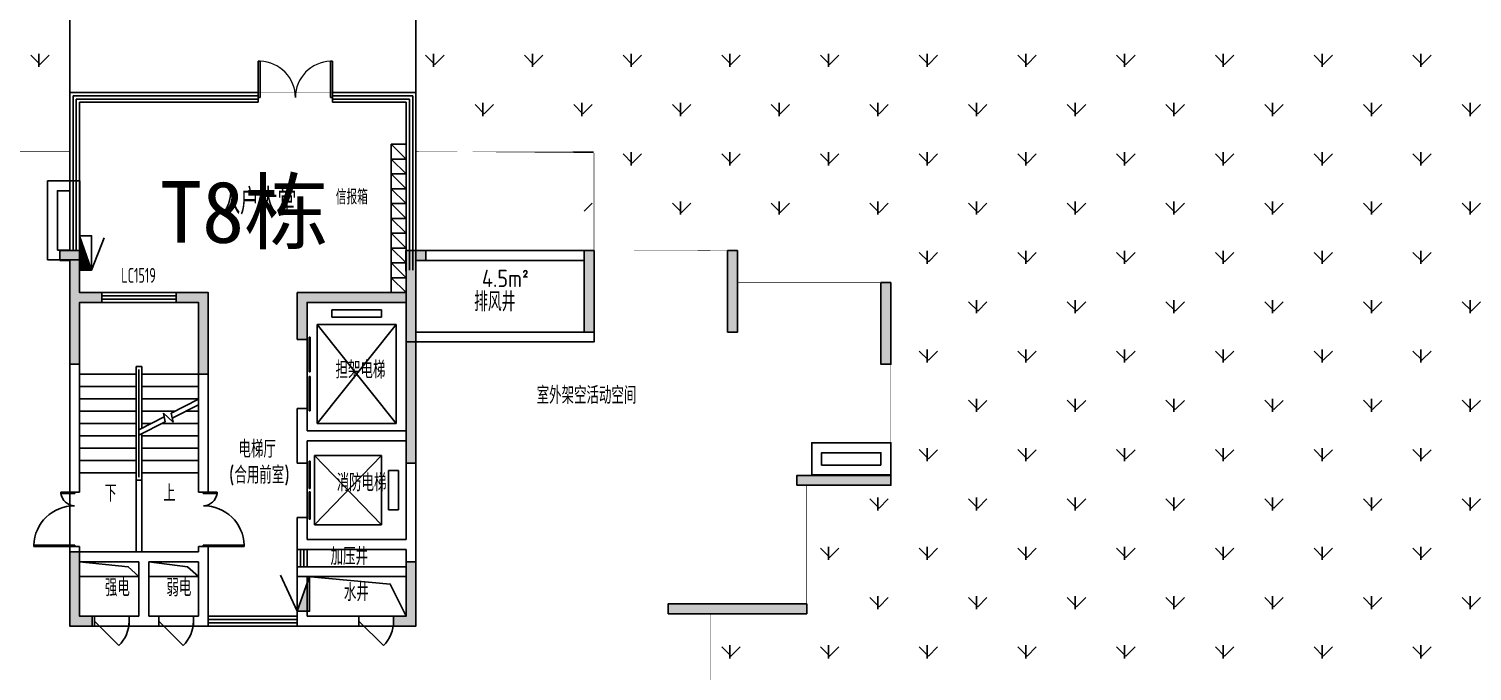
# Model space of a CAD drawing. Header units: millimetres. Extents: x 36720183 to 38160956, y 58934012 to 60388477.
# Drawn here: x 37447065 to 37476243, y 59294729 to 59307729 of the extents above; entities that cross this region are included whole.
import ezdxf

# ---------------------------------------------------------------- set-up
doc = ezdxf.new("R2010")
doc.units = ezdxf.units.MM
doc.header["$LTSCALE"] = 1000
doc.header["$MEASUREMENT"] = 0
for name, color, linetype in [('@ 绿化', 8, 'Continuous'), ('C_Hatch', 41, 'Continuous'), ('C_Wall', 6, 'Continuous'), ('CURTWALL', 4, 'Continuous'), ('DIM_SYMB', 3, 'Continuous'), ('EVTR', 2, 'Continuous'), ('j-建筑提资说明', 5, 'Continuous'), ('PUB_DIM', 3, 'Continuous'), ('PUB_TEXT', 7, 'Continuous'), ('RMJM - P1 - P - 120-1$0$文字说明', 7, 'Continuous'), ('STAIR', 2, 'Continuous'), ('TEXT', 1, 'Continuous'), ('WALL', 4, 'Continuous'), ('WINDOW', 2, 'Continuous'), ('WINDOW_TEXT', 3, 'Continuous'), ('X-A4-4F-PLAN$0$水X-EQU', 1, 'Continuous'), ('X-A4-4F-PLAN$0$洞', 5, 'Continuous'), ('水X-EQU', 200, 'Continuous'), ('裙楼挑廊', 7, 'Continuous'), ('首层轮廓', 6, 'Continuous')]:
    doc.layers.add(name, color=color, linetype=linetype)
doc.layers.add('水管井及降板', color=3, linetype='Continuous', plot=False)
doc.styles.add('_TCH_DIM', font='SIMPLEX', dxfattribs={"bigfont": 'GBCBIG'})
doc.styles.add('RMJM - P1 - P - 120-1$0$RMJM_TEXT', font='ARIAL.TTF', dxfattribs={"height": 2.5})
doc.styles.get("Standard").update_dxf_attribs({"font": 'gbenor.shx', "bigfont": 'gbcbig.shx'})
pattern_1 = [(90, (0, 0), (-997.7954749999999, 997.7954750000001), [264.58066, -1731.01015]), (45, (0, 0), (-997.7961550815103, 997.7961550815104), [264.58066, -1146.51615]), (135, (0, 0), (-997.7961550815104, -997.7961550815103), [264.58066, -1146.51615])]

# ---------------------------------------------------------------- blocks, each defined once
blk = doc.blocks.new('gj1-0107')
at = {"layer": 'WALL', "color": 2}
for points in [[(42817409.98642477, 57590574.49889451), (42821209.98632052, 57590574.49889451), (42821209.98642002, 57588724.29436419), (42817409.98652428, 57588724.29436419)], [(42817609.98643553, 57590374.49889451), (42821009.98633128, 57590374.49889451), (42821009.98640926, 57588924.29436419), (42817609.98651352, 57588924.29436419)]]:
    blk.add_lwpolyline(points, close=True, dxfattribs=at)
at = {"layer": 'j-建筑提资说明', "color": 2, "insert": (42818942.58334883, 57590185.01512126), "char_height": 350, "width": 1072.366968296468, "attachment_point": 1}
blk.add_mtext('4.5m²', dxfattribs=at)
at = {"layer": 'PUB_TEXT', "color": 2}
blk.add_text('排风井', height=385.8156028368794, dxfattribs=at).set_placement((42818785.53723155, 57589346.61119773))
blk = doc.blocks.new('X-A4-4F-PLAN$0$A$C331B4B6F')
at = {"layer": 'X-A4-4F-PLAN$0$水X-EQU'}
blk.add_hatch(color=256, dxfattribs=at).paths.add_polyline_path([(-208.3333333283663, -272.191322632134), (258.3333333358169, -438.8591750822961), (-208.3333333283663, -438.8591750822961)])
blk.add_line((-208.3333333283663, -272.1925084143877), (278.6815788820386, -45.37597052007914), dxfattribs=at)
blk.add_lwpolyline([(-208.3333333283663, -272.1925084143877), (-208.3333333283663, -438.8591750822961), (258.3333333358169, -438.8591750822961), (258.3333333358169, -272.1925084143877)], close=True, dxfattribs=at)
at = {"layer": 'X-A4-4F-PLAN$0$洞'}
blk.add_lwpolyline([(-208.3333333283663, -272.191322632134), (258.3333333358169, -438.8591750822961), (-208.3333333283663, -438.8591750822961)], close=True, dxfattribs=at)
blk.add_lwpolyline([(-208.3318923041224, -272.1918372884393), (258.3333333358169, -438.8591750822961)], dxfattribs=at)
blk = doc.blocks.new('$DORLIB2D$00000127')
at = {"color": 0, "linetype": 'Continuous'}
for p, q in [((-0.03333333333284827, 0.79489831543669), (-0.5333333333328483, 0.79489831543669)), ((-0.5333333333328483, 0.79489831543669), (-0.5333333333328483, 0.6904056441872441)), ((-0.03333333333284827, 0.6904056441872441), (-0.5333333333328483, 0.6904056441872441)), ((-0.03333333333284827, 0.79489831543669), (-0.03333333333284827, 0.6904056441872441)), ((0.03333333333284827, 0.79489831543669), (0.03333333333284827, 0.6904056441872441)), ((0.5333333333328483, 0.79489831543669), (0.03333333333284827, 0.79489831543669)), ((0.5333333333328483, 0.6904056441872441), (0.03333333333284827, 0.6904056441872441)), ((0.5333333333328483, 0.79489831543669), (0.5333333333328483, 0.6904056441872441)), ((0.5, 0.4999999999999787), (-0.5, 0.4999999999999787))]:
    blk.add_line(p, q, dxfattribs=at)
blk = doc.blocks.new('$DorLib2D$00000225')
at = {"color": 0}
for p, q in [((0.4750000000000032, -0.001447885298549778), (0.4750000000000032, 0.7521225008925327)), ((0.4750000000000032, 0.7521225008925327), (0.5000000000000036, 0.7521225008925363)), ((0.5000000000000036, -0.001447885298549778), (0.5000000000000036, 0.7521225008925363)), ((-0.4999999999999982, -3.552713678800501e-15), (-0.5, 0.252035990386009)), ((-0.4750000000000014, 0.252035990386009), (-0.5, 0.252035990386009)), ((-0.4749999999999996, -3.552713678800501e-15), (-0.4750000000000014, 0.252035990386009)), ((-0.4749999999999996, -3.552713678800501e-15), (-0.4999999999999947, -3.552713678800501e-15)), ((0.4750000000000032, -0.001447885298549778), (0.4999999999999929, -0.001447885298549778))]:
    blk.add_line(p, q, dxfattribs=at)
for centre, radius, start, end in [((0.5046168020419071, -0.001920809357812914), 0.7546247204382253, 92.24926861260724, 179.7237749158362), ((-0.5007908120542499, 0.002572563917482285), 0.2507930763238999, 359.7898704778746, 84.09743784757413)]:
    blk.add_arc(centre, radius, start, end, dxfattribs=at)
blk = doc.blocks.new('$TCHSYS$WIN2D')
for p, q in [((-0.5, 0.5), (0.5, 0.5)), ((0.5, 0.1666666666666666), (-0.5, 0.1666666666666666)), ((0.5, -0.1666666666666667), (-0.5, -0.1666666666666667)), ((-0.4999999999999999, -0.5), (0.5, -0.5))]:
    blk.add_line(p, q)
blk = doc.blocks.new('$DorLib2D$00000114')
at = {"color": 0}
blk.add_line((0.4999999999999964, 3.552713678800501e-15), (-0.2071067811864751, 0.7071067811864857), dxfattribs=at)
blk.add_arc((0.5000000000013856, -1.154631945610163e-12), 1.000000000001696, 135, 180, dxfattribs=at)
blk = doc.blocks.new('2014-1-1-G-A1')
h = blk.add_hatch(color=256)
h.paths.add_polyline_path([(3033172.852375269, 319956.4978540423), (3033572.85237849, 319956.4978575243), (3033572.852378053, 319106.485383566), (3034022.852374514, 319106.4853835613), (3034022.852374514, 318906.4853834682), (3033572.852378415, 318906.4853835679), (3033572.852378418, 317656.4853922033), (3033372.852378418, 317656.4853922031), (3033372.852377866, 319756.4978575243), (3033172.852375319, 319756.4978455537)])
h.paths.add_polyline_path([(3040172.852378401, 313656.4853835695), (3040372.852378383, 313656.4853835697), (3040372.852378081, 312356.4853836026), (3039920.435534437, 312356.4853835669), (3039920.435534417, 312556.4853835634), (3040172.852378382, 312556.485383566)])
h.paths.add_polyline_path([(3040570.400208883, 319756.4978575273), (3040570.400208879, 319956.4978575273), (3040170.400211017, 319956.4978571003), (3040172.817056711, 319106.4978598573), (3037972.852374906, 319106.4853835611), (3037972.852374906, 318156.4853835509), (3038172.852374913, 318156.4853835509), (3038172.852374905, 318906.4853835681), (3040172.85237838, 318906.4853835558), (3040172.85237838, 315656.4853835611), (3040372.852378383, 315656.4853835611), (3040370.400212335, 319756.4978575232)])
h.paths.add_polyline_path([(3033572.852376633, 313856.4978738369), (3033572.852378437, 312556.4853835686), (3033827.522232801, 312556.4853835686), (3033827.522232799, 312356.4853835613), (3033372.852378436, 312356.4853835662), (3033372.852376784, 313856.4978738374)])
h.paths.add_polyline_path([(3035522.852374892, 318906.485383597), (3035522.852374895, 319106.4853835709), (3036172.852374886, 319106.4853835613), (3036172.852374867, 317456.4853835925), (3035972.852374888, 317456.4853835925), (3035972.852374897, 318906.4853836002)])
h.paths.add_polyline_path([(3025472.852378621, 315206.4978621225), (3025672.852378622, 315206.4978621225), (3025672.852378622, 312606.4978623861), (3025472.852378622, 312606.4978628189)])
h.paths.add_polyline_path([(3043972.85237799, 319956.4978566205), (3043772.85237799, 319956.4978566202), (3043772.852377992, 318306.3229035741), (3043972.852377992, 318306.3229035743)])
h.paths.add_polyline_path([(3046872.852374455, 319956.4978566207), (3046672.852374455, 319956.4978566205), (3046672.852374457, 318306.3229035742), (3046872.852374457, 318306.3229035746)])
h.paths.add_polyline_path([(3048072.852374076, 315206.497862136), (3048072.852374076, 315406.4978621353), (3049772.852374462, 315406.4978621379), (3049972.852374464, 315406.4978621381), (3049972.852374463, 315206.4978621381)])
h.paths.add_polyline_path([(3049972.852378063, 319306.4978621237), (3049772.852378062, 319306.4978621234), (3049772.852378064, 317656.4978621234), (3049972.852378065, 317656.5853508735)])
h.paths.add_polyline_path([(3029772.852374586, 319956.4978566119), (3029972.852374586, 319956.4978566119), (3029972.852374586, 318306.3229035658), (3029772.852374586, 318306.3229035658)])
h.paths.add_polyline_path([(3043072.852377752, 310906.4978623088), (3043272.852377753, 310906.4978623074), (3044722.852378089, 310906.4978623036), (3044722.852378081, 310706.4978621902), (3043072.852377752, 310706.4978621874)])
h.paths.add_polyline_path([(3033772.852378451, 308556.997862872), (3033772.852378454, 308306.4978628869), (3033772.852378458, 308106.4978628859), (3032922.762977445, 308106.4978628595), (3032922.762977434, 308556.9978628667)])
h.paths.add_polyline_path([(3039972.852378479, 303106.2577114857), (3039972.852378474, 302906.2577114848), (3039972.852378459, 302606.4978627763), (3041272.852378457, 302606.4978627783), (3041272.852378457, 302806.4978627805), (3040172.852378448, 302806.4978628433), (3040172.852378448, 303106.2577114847)])
h.paths.add_polyline_path([(3033772.852378441, 303106.2577114892), (3033772.85237844, 302906.2577114888), (3033772.852378455, 302606.4978627802), (3032472.852378457, 302606.497862783), (3032472.852378457, 302806.4978627854), (3033572.852378466, 302806.4978628475), (3033572.852378466, 303106.2577114888)])
h.paths.add_polyline_path([(3043072.85237846, 303235.3215238984), (3043072.852378465, 303035.3215238984), (3042872.852378465, 303035.3215238797), (3042872.852378392, 305606.4978629394), (3043072.852378392, 305606.4978629415)])
h.paths.add_polyline_path([(3044172.852378379, 306406.4978637055), (3043972.852378376, 306406.4978637004), (3043972.852378333, 308106.4978629451), (3043972.852378328, 308306.4978629453), (3044172.852378329, 308306.4978629693)])
h.paths.add_polyline_path([(3040822.941779337, 308556.9978628682), (3040822.94177934, 308306.4978628831), (3040822.941779344, 308106.4978628822), (3039972.852378332, 308106.4978628557), (3039972.85237832, 308556.9978628629)])
h.paths.add_polyline_path([(3030672.852378455, 303235.3215237309), (3030672.852378455, 303035.3215237309), (3030872.852378455, 303035.3215237253), (3030872.852378457, 305606.4978627849), (3030672.852378457, 305606.4978627819)])
h.paths.add_polyline_path([(3029572.852378454, 306406.4978637055), (3029772.852378456, 306406.4978637055), (3029772.852378459, 308106.4978627802), (3029772.852378459, 308306.4978627806), (3029572.852378455, 308306.4978627814)])
h.paths.add_polyline_path([(3048272.852375372, 312806.4978628189), (3048272.852375372, 312606.4978628189), (3045472.852375461, 312606.4978628187), (3045472.852375461, 312806.4978628187)])
h.paths.add_polyline_path([(3029022.852378127, 310906.4978621227), (3029222.852378128, 310906.4978621216), (3030672.852378463, 310906.4978621177), (3030672.852378456, 310706.4978620044), (3029022.852378127, 310706.4978620015)])
h.paths.add_polyline_path([(3026872.852378122, 319956.4978566119), (3027072.852378122, 319956.4978566119), (3027072.852378122, 318306.3229035657), (3026872.852378122, 318306.3229035657)])
h.paths.add_polyline_path([(3025672.852378505, 315206.4978621226), (3025672.852378505, 315406.4978621218), (3023972.852378119, 315406.4978621225), (3023772.852378118, 315406.4978621225), (3023772.852378119, 315206.4978621223)])
h.paths.add_polyline_path([(3023772.852378119, 319306.4978621219), (3023972.85237812, 319306.4978621219), (3023972.85237812, 317656.4978621219), (3023772.852378119, 317656.5853508718)])
at = {"layer": 'C_Wall'}
for points in [[(3026872.852378122, 319956.4978566119), (3027072.852378122, 319956.4978566119), (3027072.852378122, 318306.3229035657), (3026872.852378122, 318306.3229035657)], [(3029772.852374586, 319956.4978566119), (3029972.852374586, 319956.4978566119), (3029972.852374586, 318306.3229035658), (3029772.852374586, 318306.3229035658)], [(3033172.852375269, 319956.4978540423), (3033572.85237849, 319956.4978575243), (3033572.852378053, 319106.485383566), (3034022.852374514, 319106.4853835613), (3034022.852374514, 318906.4853834682), (3033572.852378415, 318906.4853835679), (3033572.852378418, 317656.4853922033), (3033372.852378418, 317656.4853922031), (3033372.852377866, 319756.4978575243), (3033172.852375319, 319756.4978455537)], [(3040570.400208883, 319756.4978575273), (3040570.400208879, 319956.4978575273), (3040170.400211017, 319956.4978571003), (3040172.817056711, 319106.4978598573), (3037972.852374906, 319106.4853835611), (3037972.852374906, 318156.4853835509), (3038172.852374913, 318156.4853835509), (3038172.852374905, 318906.4853835681), (3040172.85237838, 318906.4853835558), (3040172.85237838, 315656.4853835611), (3040372.852378383, 315656.4853835611), (3040370.400212335, 319756.4978575232)], [(3043972.85237799, 319956.4978566205), (3043772.85237799, 319956.4978566202), (3043772.852377992, 318306.3229035741), (3043972.852377992, 318306.3229035743)], [(3046872.852374455, 319956.4978566207), (3046672.852374455, 319956.4978566205), (3046672.852374457, 318306.3229035742), (3046872.852374457, 318306.3229035746)], [(3023772.852378119, 319306.4978621219), (3023972.85237812, 319306.4978621219), (3023972.85237812, 317656.4978621219), (3023772.852378119, 317656.5853508718)], [(3049972.852378063, 319306.4978621237), (3049772.852378062, 319306.4978621234), (3049772.852378064, 317656.4978621234), (3049972.852378065, 317656.5853508735)], [(3035522.852374892, 318906.485383597), (3035522.852374895, 319106.4853835709), (3036172.852374886, 319106.4853835613), (3036172.852374867, 317456.4853835925), (3035972.852374888, 317456.4853835925), (3035972.852374897, 318906.4853836002)], [(3025672.852378505, 315206.4978621226), (3025672.852378505, 315406.4978621218), (3023972.852378118, 315406.4978621224), (3023972.852378119, 315406.4978621225), (3023772.852378118, 315406.4978621225), (3023772.852378119, 315206.4978621223)], [(3025472.852378621, 315206.4978621225), (3025672.852378622, 315206.4978621225), (3025672.852378622, 312606.4978623861), (3025472.852378622, 312606.4978628189)], [(3048072.852374076, 315206.497862136), (3048072.852374076, 315406.4978621353), (3049772.852374463, 315406.4978621379), (3049772.852374462, 315406.4978621379), (3049972.852374464, 315406.4978621381), (3049972.852374463, 315206.4978621381)], [(3033572.852376633, 313856.4978738369), (3033572.852378437, 312556.4853835686), (3033827.522232801, 312556.4853835686), (3033827.522232799, 312356.4853835613), (3033372.852378436, 312356.4853835662), (3033372.852376784, 313856.4978738374)], [(3040172.852378401, 313656.4853835695), (3040372.852378383, 313656.4853835697), (3040372.852378081, 312356.4853836026), (3039920.435534437, 312356.4853835669), (3039920.435534417, 312556.4853835634), (3040172.852378382, 312556.485383566)], [(3048272.852375372, 312806.4978628189), (3048272.852375372, 312606.4978628189), (3045472.852375461, 312606.4978628187), (3045472.852375461, 312806.4978628187)], [(3029022.852378127, 310906.4978621227), (3029222.852378127, 310906.4978621202), (3029222.852378128, 310906.4978621216), (3030672.852378463, 310906.4978621177), (3030672.852378463, 310906.4978621177), (3030672.852378456, 310706.4978620044), (3029022.852378127, 310706.4978620015)], [(3043072.852377752, 310906.4978623088), (3043272.852377753, 310906.4978623061), (3043272.852377753, 310906.4978623074), (3044722.852378089, 310906.4978623036), (3044722.852378089, 310906.4978623036), (3044722.852378081, 310706.4978621902), (3043072.852377752, 310706.4978621874)], [(3033772.852378451, 308556.997862872), (3033772.852378457, 308306.4978628694), (3033772.852378454, 308306.4978628869), (3033772.852378458, 308106.4978628859), (3032922.762977445, 308106.4978628595), (3032922.762977434, 308556.9978628667)], [(3040822.941779337, 308556.9978628682), (3040822.941779343, 308306.4978628657), (3040822.94177934, 308306.4978628831), (3040822.941779344, 308106.4978628822), (3039972.852378332, 308106.4978628557), (3039972.85237832, 308556.9978628629)], [(3029572.852378454, 306406.4978637055), (3029772.852378456, 306406.4978637055), (3029772.852378459, 308106.4978627805), (3029772.852378459, 308106.4978627802), (3029772.852378459, 308306.4978627806), (3029572.852378455, 308306.4978627814)], [(3044172.852378379, 306406.4978637055), (3043972.852378376, 306406.4978637004), (3043972.852378331, 308106.4978629632), (3043972.852378333, 308106.4978629451), (3043972.852378328, 308306.4978629453), (3044172.852378329, 308306.4978629693)], [(3030672.852378455, 303235.3215237309), (3030672.852378455, 303035.3215237309), (3030872.852378455, 303035.3215237253), (3030872.852378457, 305606.4978627849), (3030672.852378457, 305606.4978627819), (3030672.852378455, 303235.3215237254)], [(3043072.85237846, 303235.3215238984), (3043072.852378465, 303035.3215238984), (3042872.852378465, 303035.3215238797), (3042872.852378392, 305606.4978629394), (3043072.852378392, 305606.4978629415), (3043072.852378459, 303235.321523885)], [(3033772.852378441, 303106.2577114892), (3033772.852378441, 302906.2577114888), (3033772.85237844, 302906.2577114888), (3033772.852378455, 302606.4978627802), (3032472.852378457, 302606.497862783), (3032472.852378457, 302806.4978627854), (3033572.852378466, 302806.4978628475), (3033572.852378466, 303106.2577114888)], [(3039972.852378479, 303106.2577114857), (3039972.852378479, 302906.257711485), (3039972.852378474, 302906.2577114848), (3039972.852378459, 302606.4978627763), (3041272.852378457, 302606.4978627783), (3041272.852378457, 302806.4978627805), (3040172.852378448, 302806.4978628433), (3040172.852378448, 303106.2577114847)]]:
    blk.add_lwpolyline(points, close=True, dxfattribs=at)
blk = doc.blocks.new('A$C0E546E4F')
at = {"layer": '水X-EQU'}
h = blk.add_hatch(dxfattribs=at)
h.set_pattern_fill('ANSI31', color=256, scale=80, style=0)
h.set_pattern_definition([(45, (-34231878.30926008, -36246077.90158475), (-7.071067811865475, 7.071067811865476), [])])
h.paths.add_polyline_path([(0, 240), (0, 0), (699.9999999925494, 0)])
for p, q in [((0, 240), (659.3427238762379, 493.2282912358642)), ((699.9999999925494, 0), (0, 240))]:
    blk.add_line(p, q, dxfattribs=at)
blk.add_lwpolyline([(0, 240), (0, 0), (699.9999999925494, 0), (699.9999999925494, 240)], close=True, dxfattribs=at)
blk = doc.blocks.new('$DorLib2D$00000002')
for p, q in [((-0.5, -5.684341886080802e-17), (-0.5000000000000007, 0.4875)), ((-0.4750000000000007, 0.4875), (-0.5000000000000007, 0.4875)), ((-0.475, -2.842170943040401e-17), (-0.4750000000000007, 0.4875)), ((0.475, -2.842170943040401e-17), (0.4750000000000007, 0.4875)), ((0.4750000000000007, 0.4875), (0.5000000000000007, 0.4875)), ((0.5, -5.684341886080802e-17), (0.5000000000000007, 0.4875)), ((-0.5, -5.684341886080802e-17), (-0.475, -2.842170943040401e-17)), ((0.5, -5.684341886080802e-17), (0.475, -2.842170943040401e-17))]:
    blk.add_line(p, q)
at = {"lineweight": 13}
for centre, start, end in [((-0.4875, -4.263256414560601e-17), 0, 88.53071641864632), ((0.4875, -4.263256414560601e-17), 91.4692835813537, 180)]:
    blk.add_arc(centre, 0.4875, start, end, dxfattribs=at)
blk = doc.blocks.new('T7T8T9scpm')
at = {"color": 6}
for p, q in [((468430.235158056, 46721.56891507655), (468730.235158056, 46421.5689150542)), ((468430.235158056, 46721.5689143911), (468730.235158056, 46721.5689143911)), ((468430.235158056, 46421.56891436875), (468730.235158056, 46421.56891436875)), ((468430.235158056, 46421.56891473383), (468730.235158056, 46121.5689150542)), ((468430.235158056, 46121.56891436875), (468730.235158056, 46121.56891436875)), ((468430.235158056, 46121.5689150542), (468730.235158056, 45821.5689150542)), ((468430.235158056, 45821.56891436875), (468730.235158056, 45821.56891436875)), ((468430.235158056, 45821.5689150542), (468730.235158056, 45521.5689150542)), ((468430.2351587415, 45521.56891436875), (468730.2351587415, 45221.56891503185)), ((468430.2351587415, 45221.56891503185), (468730.2351587415, 44921.56891503185)), ((468430.2351587415, 45221.5689143464), (468730.2351587415, 45221.5689143464)), ((468430.2351587415, 44921.56891503185), (468730.2351587415, 44621.5689150095)), ((468430.2351587415, 44921.5689143464), (468730.2351587415, 44921.5689143464)), ((468430.2351587415, 44621.56891468912), (468730.2351587415, 44321.5689150095)), ((468430.2351587415, 44621.56891432405), (468730.2351587415, 44621.56891432405)), ((468430.2351587415, 44321.5689150095), (468730.2351587415, 44021.5689150095)), ((468430.2351587415, 44321.56891432405), (468730.2351587415, 44321.56891432405)), ((468430.2351587415, 44021.5689150095), (468730.2351587415, 43721.5689150095)), ((468430.2351587415, 44021.56891432405), (468730.2351587415, 44021.56891432405))]:
    blk.add_line(p, q, dxfattribs=at)
for points in [[(468430.235158056, 46721.5689143911), (468430.235158056, 45521.56891436875), (468730.235158056, 45521.56891436875), (468730.235158056, 46721.56891507655)], [(468730.2351587415, 45521.56891436875), (468430.2351587415, 45521.5689136833), (468430.2351587415, 43721.56891432405), (468730.2351587415, 43721.56891432405), (468730.2351587415, 45521.56891436875)]]:
    blk.add_lwpolyline(points, dxfattribs=at)
at = {"layer": 'CURTWALL', "color": 6}
for p, q in [((465741.9893969446, 47771.72723773867), (461930.2704764083, 47771.7272458449)), ((461930.2704576701, 44571.56891370565), (461930.2704791129, 47771.7272458449)), ((461996.9371191785, 47705.06055467576), (465741.9897221625, 47705.06055727601)), ((461996.9371201321, 44571.56891370565), (461996.9371191785, 47705.06055467576)), ((462063.6037611589, 47638.39390026778), (465741.989722155, 47638.39388907701)), ((462063.6037827656, 44571.56891370565), (462063.6037611589, 47638.39390026778)), ((462130.2704763636, 47571.72724586725), (465741.9893969446, 47571.72725529969)), ((462130.2704574391, 44571.56891370565), (462130.2704763636, 47571.72724586725)), ((465741.9893969446, 47571.72725529969), (465741.9893969446, 47771.72723773867)), ((468930.2705015838, 47771.7272458449), (467241.9890844524, 47771.72723773867)), ((467241.9890844524, 47771.72723773867), (467241.9890844449, 47571.72725529969)), ((467241.9890844449, 47571.72725529969), (468730.2705016509, 47571.72724586725)), ((467241.9895632043, 47705.06055727601), (468863.6037873179, 47705.06055467576)), ((467241.9895631969, 47638.39388907701), (468796.9371444806, 47638.39390026778)), ((468730.2704788744, 44171.7272381112), (468730.2705016509, 47571.72724586725)), ((468796.9371455386, 44171.7272381112), (468796.9371444806, 47638.39390026778)), ((468863.6038122103, 44171.7272381112), (468863.6037873179, 47705.06055467576)), ((468930.2704788744, 44171.7272381112), (468930.2705015838, 47771.7272458449))]:
    blk.add_line(p, q, dxfattribs=at)
at = {"layer": 'DIM_SYMB', "color": 6}
for points in [[(462730.2704754919, 39946.55643244088, 0, 0, 0), (462730.2704754919, 42671.55643253773, 0, 0, 0), (463930.2704756856, 42671.55643253773, 0, 0, 0), (463930.2704756856, 41621.55643248558, 80.00000000000001, 0, 0), (463930.2704756856, 41321.55643244088, 0, 0, 0)], [(463930.2704756856, 39946.55643244088, 0, 0, 0), (463930.2704756856, 40771.55643239617, 80.00000000000001, 0, 0), (463930.2704756856, 41071.55643244088, 0, 0, 0)]]:
    blk.add_lwpolyline(points, format="xyseb", dxfattribs=at)
at = {"layer": 'EVTR', "color": 6}
for p, q in [((467230.2704754919, 43371.55643780529), (467230.2704754919, 43221.5564378947)), ((468230.2704754919, 43371.55643780529), (467230.2704754919, 43371.55643780529)), ((467230.2704754919, 43221.5564378947), (468230.2704754919, 43221.5564378947)), ((468230.2704754919, 43221.5564378947), (468230.2704754919, 43371.55643780529)), ((466930.2704756856, 43071.55643799156), (466930.2704756856, 41071.55643799156)), ((468530.2704753131, 43071.55643799156), (466930.2704756856, 43071.55643799156)), ((466930.2704756856, 43071.55643799156), (468530.2704753131, 41071.55643799156)), ((466930.2704756856, 41071.55643799156), (468530.2704753131, 43071.55643799156)), ((468530.2704753131, 41071.55643799156), (468530.2704753131, 43071.55643799156)), ((466930.2704756856, 41071.55643799156), (468530.2704753131, 41071.55643799156)), ((466880.2709899545, 40421.55633237958, 9375.00000021349), (468230.2709905207, 40421.55655286461, 9375.00000021349)), ((466880.2709899545, 40421.55633237958, 9375.00000021349), (466880.2712190598, 39021.55633246899, 9375.00000021349)), ((466880.2709899545, 40421.55633237958, 9375.00000021349), (468230.2712186873, 39021.5565527305, 9375.00000021349)), ((468230.2709905207, 40421.55655286461, 9375.00000021349), (466880.2712190598, 39021.55633246899, 9375.00000021349)), ((468230.2709905207, 40421.55655286461, 9375.00000021349), (468230.2712186873, 39021.5565527305, 9375.00000021349)), ((468374.9939774871, 40121.55657633394, 9375.00000021349), (468374.9941078722, 39321.55657628924, 9375.00000021349)), ((468374.9939774871, 40121.55657633394, 9375.00000021349), (468574.993976742, 40121.55660893023, 9375.00000021349)), ((468574.993976742, 40121.55660893023, 9375.00000021349), (468574.9941080511, 39321.55660888553, 9375.00000021349)), ((468374.9941078722, 39321.55657628924, 9375.00000021349), (468574.9941080511, 39321.55660888553, 9375.00000021349)), ((466880.2712190598, 39021.55633246899, 9375.00000021349), (468230.2712186873, 39021.5565527305, 9375.00000021349))]:
    blk.add_line(p, q, dxfattribs=at)
at = {"layer": 'PUB_DIM', "color": 6}
for points in [[(462130.2704898417, 38271.55643799156), (463113.133414112, 38173.47362966835), (463330.2704751194, 37971.55643799156)], [(463530.2704753131, 38271.55643799156), (464313.1334142983, 38173.47362966835), (464530.2704753131, 37971.55643799156)], [(466730.2704754919, 37971.55643793941), (468411.3205120414, 37819.76880057156), (468730.2351569533, 37171.55643780529)]]:
    blk.add_lwpolyline(points, dxfattribs=at)
at = {"layer": 'STAIR', "color": 6}
for p, q in [((462130.2704749405, 42071.55643267184), (462130.2704749405, 39871.55643267184)), ((463270.2704755366, 42071.55643267184), (462130.2704749405, 42071.55643267184)), ((462130.2704749405, 42071.55643267184), (463270.2704755366, 42071.55643267184)), ((463390.2704756409, 42221.55643258244), (463270.2704755366, 42221.55643258244)), ((463270.2704755366, 42221.55643258244), (463270.2704755366, 39921.55643253773)), ((463330.2704751194, 40944.83625520021), (463330.2704751194, 42161.55643252283)), ((463330.2704751194, 42161.55643252283), (463330.2704751194, 42161.55643252283)), ((463330.2704751194, 42161.55643252283), (463330.2704751194, 40944.83625520021)), ((463330.2704751194, 40944.83625520021), (463330.2704751194, 42071.55643267184)), ((463330.2704751194, 42071.55643267184), (463330.2704751194, 40071.55643267184)), ((463390.2704756409, 40975.62826964259), (463390.2704756409, 42221.55643258244)), ((463390.2704756409, 42071.55643244088), (464530.2704753131, 42071.55643267184)), ((463390.2704756409, 42071.55643267184), (464530.2704753131, 42071.55643267184)), ((464530.2704753131, 41360.67654237896), (464530.2704751641, 42071.55643267184)), ((463270.2704755366, 41821.55643244088), (462130.2704749405, 41821.55643267184)), ((463390.2704756409, 41821.55643244088), (464530.2704753131, 41821.55643267184)), ((463270.2704755366, 41571.55643244088), (462130.2704749405, 41571.55643267184)), ((463390.2704756409, 41571.55643244088), (464530.2704753131, 41571.55643267184)), ((463981.5325963944, 41279.06413193792), (464530.2704753131, 41560.67654237896)), ((464003.3520975858, 41177.86197251827), (464530.2704753131, 41448.27660991997)), ((463270.2704755366, 41321.55643244088), (462130.2704749405, 41321.55643267184)), ((463330.2704751194, 40944.83625543118), (463839.4341062456, 41206.13915290684)), ((463390.2704756409, 41321.55643267184), (464064.3312729597, 41321.55643267184)), ((463861.2536083609, 41104.93699348718), (463823.6473588049, 41279.36048506945)), ((463823.6473588049, 41279.36048506945), (464020.894973889, 41096.49544981122)), ((464020.894973889, 41096.49544981122), (463981.5325963944, 41279.06413193792)), ((464283.3489667326, 41321.55643267184), (464530.2704753131, 41321.55643267184)), ((464530.2704753131, 39871.55643267184), (464530.2704753131, 41360.67654237896)), ((463270.2704755366, 41071.55643244088), (462130.2704749405, 41071.55643267184)), ((463330.2704751194, 40832.43632273376), (463861.2536083609, 41104.93699348718)), ((463390.2704756409, 41071.55643244088), (463577.1919836998, 41071.55643244088)), ((463390.2704756409, 39921.55643253773), (463390.2704756409, 40863.22833694518)), ((463796.2096774727, 41071.55643244088), (464530.2704753131, 41071.55643267184)), ((463270.2704755366, 40821.55643267184), (462130.2704749405, 40821.55643267184)), ((463270.2704755366, 40571.55643244088), (462130.2704749405, 40571.55643267184)), ((463330.2704751194, 40071.55643267184), (463330.2704751194, 40832.43632273376)), ((463330.2704751194, 39981.55643258989), (463330.2704751194, 40832.43632273376)), ((463330.2704751194, 40832.43632273376), (463330.2704751194, 39981.55643258989)), ((463390.2704756409, 40821.55643244088), (464530.2704753131, 40821.55643267184)), ((463390.2704756409, 40571.55643244088), (464530.2704753131, 40571.55643267184)), ((463270.2704755366, 40321.55643244088), (462130.2704749405, 40321.55643267184)), ((463390.2704756409, 40321.55643244088), (464530.2704753131, 40321.55643267184)), ((463270.2704755366, 40071.55643244088), (462130.2704749405, 40071.55643267184)), ((463330.2704751194, 40071.55643267184), (463330.2704751194, 40071.55643267184)), ((463390.2704756409, 40071.55643267184), (464530.2704753131, 40071.55643267184))]:
    blk.add_line(p, q, dxfattribs=at)
for points in [[(463330.2704751194, 39981.55643258989), (463330.2704751194, 39981.55643258989)], [(463270.2704755366, 39921.55643253773), (463390.2704756409, 39921.55643253773)]]:
    blk.add_lwpolyline(points, dxfattribs=at)
at = {"layer": 'WALL', "color": 6}
for p, q in [((461930.2704804838, 44371.55642165989), (461930.2704809159, 39682.98018726707)), ((462580.2704751194, 43721.5564378947), (462130.2704786658, 43721.5564378947)), ((462130.2704786658, 43521.55643794686), (462580.2704751194, 43521.55643794686)), ((462130.2704786584, 43521.55643794686), (462130.2704786658, 39682.98018726707)), ((462580.2704751194, 43521.55643794686), (462580.2704751194, 43721.5564378947)), ((464730.2704754919, 43721.5564378947), (464080.2704751194, 43721.5564378947)), ((464080.2704751194, 43721.5564378947), (464080.2704751194, 43521.55643794686)), ((464080.2704751194, 43521.55643794686), (464530.2704753131, 43521.55643794686)), ((464530.2704753131, 43521.55643794686), (464530.2704753131, 39682.98018722981)), ((464730.2704754919, 39682.98018722981), (464730.2704754919, 43721.5564378947)), ((466530.2704753131, 43721.5564378947), (468730.2704782933, 43721.5564378947)), ((466530.2704753131, 43721.5564378947), (466530.2704753131, 42771.55643793941)), ((466730.2704754919, 43521.55643793941), (468730.2704782933, 43521.55643793941)), ((466730.2704754919, 42771.55643793941), (466730.2704754919, 43521.55643793941)), ((468730.2704782858, 43521.55643793941), (468730.2704782933, 43271.5564378947)), ((468730.2704782933, 43521.55643793941), (468730.2704782933, 40921.55643785)), ((466530.2704753131, 42771.55643793941), (466730.2704754919, 42771.55643793941)), ((466730.2704754919, 41371.55643780529), (466530.2704753131, 41371.55643780529)), ((466530.2704753131, 41371.55643780529), (466530.2704753131, 40821.55643799156)), ((466730.2704754919, 40921.55643785), (466730.2704754919, 41371.55643780529)), ((466730.2704754919, 40921.55643785), (468730.2704782933, 40921.55643785)), ((466530.2704753131, 40821.55643799156), (466530.2704753131, 40271.55626541376)), ((466730.2704754919, 40721.5564378947), (468730.2704782933, 40721.5564378947)), ((466730.2704754919, 40271.55626541376), (466730.2704754919, 40721.5564378947)), ((468730.2704782933, 40721.5564378947), (468730.2704782933, 38721.55643793941)), ((466530.2704753131, 40271.55626541376), (466730.2704754919, 40271.55626541376)), ((468930.2704784721, 40371.55643799156), (468930.2704784721, 38171.55643780529)), ((461930.2704809159, 39682.98018726707), (462130.2704786658, 39682.98018726707)), ((464530.2704753131, 39682.98018722981), (464730.2704754919, 39682.98018722981)), ((466730.2704754919, 39171.55626555532), (466530.2704753131, 39171.55626555532)), ((466530.2704753056, 39171.55626555532), (466530.2704753131, 37171.55643780529)), ((466730.2704754919, 38721.55643793941), (466730.2704754919, 39171.55626555532)), ((461930.2704810202, 38582.98018726707), (462130.2704786658, 38582.98018726707)), ((461930.2704810202, 38582.98018726707), (461930.2704811692, 36971.55642151833)), ((462130.2704786658, 38582.98018726707), (462130.2704786658, 38471.55643793941)), ((462130.2704786658, 38582.98018726707), (462130.2704786658, 38471.55643253773)), ((464730.2704754919, 38582.98018713295), (464530.2704753131, 38582.98018713295)), ((464530.2704753131, 38582.98018713295), (464530.2704753131, 38471.55643253773)), ((464530.2704753131, 38571.55644446611), (464530.2704753131, 38471.55643793941)), ((464730.2704754919, 38360.25835362822), (464730.2704754919, 38582.98018713295)), ((464730.2704754919, 38571.55644446611), (464730.2704754919, 38471.55643793941)), ((466530.270475544, 38521.55643793941), (466730.2704754919, 38521.55643793941)), ((466730.2704754919, 38721.5564378947), (467430.2722535729, 38721.5564378947)), ((466730.2704754993, 38721.55643793941), (468730.2704782933, 38721.55643793941)), ((466730.2704754919, 38171.55643793941), (466730.2704754919, 38521.55643793941)), ((466730.2704754919, 38521.55643793941), (468730.2704782933, 38521.55643793941)), ((467430.2722535729, 38721.5564378947), (468730.2704782933, 38721.5564378947)), ((468730.2704782933, 38521.55643793941), (468730.2704782933, 38171.55643793941)), ((463430.2704756856, 38471.55643793941), (462130.2704786658, 38471.55643793941)), ((463330.2704751194, 38271.55643799156), (462130.2704786658, 38271.55643799156)), ((462130.2704786658, 38271.55643799156), (462130.2704786658, 37171.55643803626)), ((463330.2704751194, 38271.55643799156), (463330.2704751194, 37171.55643803626)), ((464530.2704753131, 38471.55643793941), (463430.2704756856, 38471.55643793941)), ((463530.2704753131, 38271.55643799156), (463530.2704753131, 37171.55643803626)), ((464530.2704753131, 38271.55643799156), (463530.2704753131, 38271.55643799156)), ((464530.2704753131, 38271.55643799156), (464530.2704753131, 37171.55643803626)), ((464730.2704754919, 38371.55643785), (464730.2704754919, 38471.55643793941)), ((464730.2704754919, 38371.55643785), (464730.2704754919, 36971.55643785)), ((464730.2704754919, 38360.25835362822), (464730.2704754919, 38171.5564391017)), ((463330.2704751194, 37971.55643799156), (462130.2704786658, 37971.55643799156)), ((464530.2704753131, 37971.55643799156), (463530.2704753131, 37971.55643799156)), ((466530.2704754919, 38171.55643793941), (466730.2704754919, 38171.55643793941)), ((466730.2704754919, 38171.55643793941), (466530.270475544, 38171.55643793941)), ((466730.2704754919, 38171.55643793941), (468730.2704782933, 38171.55643793941)), ((466730.2704754919, 37171.55643780529), (466730.2704754919, 37971.55643793941)), ((466730.2704754919, 37971.55643793941), (468730.2704782933, 37971.55643793941)), ((468730.2704782933, 37971.55643793941), (468730.2704782858, 37171.55643803626)), ((462384.9403330833, 37171.55643780529), (462130.2704786658, 37171.55643803626)), ((462384.9403330833, 36971.55643785), (462384.9403330833, 37171.55643780529)), ((462430.2704749405, 37171.55643803626), (462384.9403330833, 37171.55643803626)), ((462430.2704749405, 36971.55643808097), (462430.2704749405, 37171.55643803626)), ((463330.2704751194, 37171.55643803626), (463130.2704751194, 37171.55643803626)), ((463130.2704751194, 37171.55643803626), (463130.2704751194, 36971.55643808097)), ((463730.2704754919, 37171.55643780529), (463530.2704753131, 37171.55643803626)), ((463730.2704754919, 36971.55643785), (463730.2704754919, 37171.55643780529)), ((464530.2704753131, 37171.55643803626), (464430.2704756856, 37171.55643780529)), ((464430.2704756856, 37171.55643780529), (464430.2704756856, 36971.55643785)), ((466530.2704753131, 37171.55643780529), (466530.2704753131, 36971.55643785)), ((467777.8536345586, 37171.55643780529), (466730.2704754919, 37171.55643780529)), ((467777.8536345512, 36971.55643785), (467777.8536345512, 37171.55643803626)), ((468730.2704782933, 37171.55643803626), (468477.8536347449, 37171.55643803626)), ((468477.8536347449, 37171.55643803626), (468477.8536347449, 36971.55643785)), ((462130.2704786658, 36971.55643785), (462384.9403330833, 36971.55643785)), ((462430.2704749405, 36971.55643808097), (462384.9403330833, 36971.55643808097)), ((463130.2704751194, 36971.55643808097), (463430.2704747468, 36971.55643808097)), ((463412.0095422268, 36971.55643785), (463730.2704754919, 36971.55643785)), ((464430.2704756856, 36971.55643785), (464730.2704754919, 36971.55643785)), ((466530.2704753131, 36971.55643785), (467430.2722535729, 36971.55643785)), ((467430.2722535729, 36971.55643785), (467777.8536345512, 36971.55643785)), ((468477.8536347449, 36971.55643785), (468730.2704782933, 36971.55643785))]:
    blk.add_line(p, q, dxfattribs=at)
blk.add_lwpolyline([(474878.7553526312, 35321.55642862618, 10, 10, 0), (474878.7553526312, 37221.55643146485, 10, 10, 0), (476828.7553516999, 37221.55642858148, 10, 10, 0), (476828.7553555444, 39821.55642706901, 10, 10, 0), (478528.7553530037, 39821.55642541498, 10, 10, 0), (478528.7553572431, 43921.55643159151, 10, 10, 0), (475428.7553486526, 43921.55642253906, 10, 10, 0), (475428.7553486526, 44571.55642615259, 10, 10, 0), (472528.755356729, 44571.55643440783, 10, 10, 0), (472528.7553563416, 46571.55642165989, 10, 10, 0), (468930.270494014, 46571.55642595887, 10, 10, 0), (468930.2705015838, 47771.7272458449, 10, 10, 0), (461930.270457007, 47771.7272458449, 10, 10, 0), (461930.2704710737, 46571.55642640591, 10, 10, 0), (458328.7553494871, 46571.55643009394, 10, 10, 0)], format="xyseb", dxfattribs=at)
for points in [[(468730.270469375, 44571.56891199201), (472530.270365119, 44571.56891199201), (472530.2704646215, 42721.3643816784), (468730.2705688775, 42721.3643816784)], [(468930.2704801336, 44371.56891199201), (472330.2703758776, 44371.56891199201), (472330.2704538628, 42921.3643816784), (468930.2705581188, 42921.3643816784)], [(463270.2704755366, 38471.55643793941), (463270.2704755366, 39921.55643253773), (463390.2704756409, 39921.55643253773), (463390.2704756409, 38471.55643793941)]]:
    blk.add_lwpolyline(points, close=True, dxfattribs=at)
blk.add_lwpolyline([(464530.2704753131, 41471.55643253773), (464530.2704753131, 40571.55643239617)], dxfattribs=at)
at = {"layer": 'WINDOW', "color": 6}
for p, q in [((464730.2704754919, 41771.55643258244), (464730.2704754919, 41971.55643253773)), ((461930.2704809159, 39682.98018726707), (461930.2704810202, 38582.98018726707)), ((466530.270475544, 38521.55643793941), (466530.270475544, 38171.55643793941)), ((466596.9371421933, 38521.55643793941), (466596.9371421933, 38171.55643793941)), ((466663.6038088426, 38521.55643793941), (466663.60380885, 38171.55643793941)), ((466730.2704754919, 38521.55643793941), (466730.2704754919, 38171.55643793941)), ((463130.2704751194, 37171.55643803626), (462430.2704749405, 37171.55643803626)), ((464430.2704756856, 37171.55643780529), (463730.2704754919, 37171.55643780529)), ((466530.2704753131, 37171.55643780529), (464730.2704754993, 37171.55643780529)), ((466530.2704753131, 37104.88977114856), (464730.2704754993, 37104.88977114856)), ((468477.8536347449, 37171.55644129217), (467777.8536345512, 37171.55644129217)), ((463130.2704751194, 36971.55643808097), (462430.2704749405, 36971.55643808097)), ((463730.2704754919, 36971.55643785), (464430.2704756856, 36971.55643785)), ((466530.2704753131, 37038.22310449928), (464730.2704754993, 37038.22310449928)), ((466530.2704753131, 36971.55643785), (464730.2704754993, 36971.55643785)), ((467777.8536345512, 36971.55644133687), (468477.8536347449, 36971.55644133687))]:
    blk.add_line(p, q, dxfattribs=at)
at = {"layer": '水管井及降板', "color": 6, "ltscale": 0.5}
for points in [[(461483.3358498886, 44380.74799706787), (462133.3358498886, 44380.74790999293), (462133.3360642344, 45980.74790999293), (461483.3360642344, 45980.74799706787)], [(461680.9190362021, 44580.74797588587), (461930.9190362021, 44580.74794238806), (461930.9191969633, 45780.74794238806), (461680.9191969633, 45780.74797587842)], [(478530.8586398363, 40030.93349286169), (478530.8587269112, 40680.93349286169), (476930.8587269112, 40680.93370720744), (476930.8586398363, 40030.93370720744)], [(478330.8586610183, 40228.5166791752), (478330.8586945161, 40478.5166791752), (477130.8586945161, 40478.51683993638), (477130.8586610258, 40228.51683993638)]]:
    blk.add_lwpolyline(points, close=True, dxfattribs=at)
at = {"layer": '首层轮廓', "color": 6}
blk.add_lwpolyline([(461930.270457007, 47771.72723281384), (461930.270457007, 49571.72723281384), (468930.2705083191, 49571.72723281384), (468930.2705083191, 47771.72723280638)], dxfattribs=at)
at = {"layer": 'C_Hatch', "color": 6}
blk.add_blockref('2014-1-1-G-A1', (-2571442.581897974, -275384.9289455339), dxfattribs=at)
at = {"layer": 'WINDOW', "color": 6, "zscale": 1500}
for name, p, xscale, yscale in [('$DorLib2D$00000002', (466491.9892319143, 47671.72723925114), 1500, 1500), ('$TCHSYS$WIN2D', (463330.2704751194, 43621.55643780529), -1500, 200)]:
    blk.add_blockref(name, p, dxfattribs=dict(at, xscale=xscale, yscale=yscale))
at = {"layer": 'WINDOW', "color": 6}
for name, p, xscale, yscale, zscale, rotation in [('$DORLIB2D$00000127', (466630.2704749405, 42071.55643799156), -1400, 200, 1400, 270), ('$DORLIB2D$00000127', (466630.2704749405, 39721.55626560003), 1100, 200, -1100, 270), ('$DorLib2D$00000225', (462030.270475775, 39132.98018717766), -1100, 1100, -1100, 89.99999995149018), ('$DorLib2D$00000225', (464630.2704754025, 39132.98018717766), 1100, 1100, -1100, 270.0000000485098), ('$DorLib2D$00000114', (462780.2704749405, 37071.55643554777), 700.0000000000001, 700.0000000000001, -700.0000000000001, 179.9999999999809), ('$DorLib2D$00000114', (464080.2704754919, 37071.5564353168), 700.0000000000001, 700.0000000000001, -700.0000000000001, 179.9999999999809), ('$DorLib2D$00000114', (468127.8536345512, 37071.55643881112), 700.0000000000001, 700.0000000000001, -700.0000000000001, 179.9999999999809)]:
    blk.add_blockref(name, p, dxfattribs=dict(at, xscale=xscale, yscale=yscale, zscale=zscale, rotation=rotation))
at = {"layer": 'X-A4-4F-PLAN$0$水X-EQU', "color": 6, "xscale": 1.5, "yscale": 1.5, "zscale": 1.5, "rotation": 90}
blk.add_blockref('X-A4-4F-PLAN$0$A$C331B4B6F', (466121.9817126915, 37584.05643793941), dxfattribs=at)
at = {"layer": '水X-EQU', "color": 6, "xscale": -1, "rotation": 269.9915482665085}
blk.add_blockref('A$C0E546E4F', (462130.2793138847, 44171.72723836452), dxfattribs=at)
at = {"layer": 'j-建筑提资说明', "color": 6, "insert": (470262.867393434, 44182.08513874561), "char_height": 350, "width": 1072.366968296468, "attachment_point": 1}
blk.add_mtext('4.5m²', dxfattribs=at)
at = {"layer": 'PUB_TEXT', "color": 6}
blk.add_text('排风井', height=385.8156028368794, dxfattribs=at).set_placement((470105.8212761506, 43343.6812152192))
at = {"layer": 'PUB_TEXT', "color": 6, "style": '_TCH_DIM'}
for s, p in [('下', (462635.3236663789, 39491.55643259734)), ('上', (463826.0151561052, 39491.55643259734))]:
    blk.add_text(s, height=337.5886524822695, dxfattribs=at).set_placement(p)
at = {"layer": 'RMJM - P1 - P - 120-1$0$文字说明', "color": 6, "insert": (467161.0170495883, 45977.82437089086), "char_height": 1250, "width": 25500, "attachment_point": 3, "style": 'RMJM - P1 - P - 120-1$0$RMJM_TEXT'}
blk.add_mtext('{\\fSimSun|b0|i0|c134|p2;T8栋}', dxfattribs=at)
at = {"layer": 'TEXT', "color": 6}
for s, height, p in [('入户大堂', 525, (464997.6452844292, 45302.8737904802)), ('信报箱', 300, (467308.479019627, 45503.94258257002)), ('担架电梯', 350, (467303.8453970328, 41981.71858447045, -9375.00000021349)), ('室外架空活动空间', 350, (471369.3404683173, 41467.78392090648)), ('电梯厅', 350, (465341.5690942928, 40377.21858917922)), ('(合用前室)', 350, (465148.2410488129, 39853.71858905256)), ('消防电梯', 350, (467326.0555728227, 39699.35651852936, -9375.00000021349)), ('加压井', 350, (467202.4580515027, 38206.36821322143)), ('强电', 350, (462640.4347100258, 37573.94916915148)), ('弱电', 350, (463885.70360066, 37573.94916915148)), ('水井', 350, (467472.6786397398, 37476.16811134666))]:
    blk.add_text(s, height=height, dxfattribs=at).set_placement(p)
at = {"layer": 'WINDOW_TEXT', "color": 6, "width": 0.7}
blk.add_text('LC1519', height=300, dxfattribs=at).set_placement((462972.2741643935, 43918.93501020223))

msp = doc.modelspace()

# ---------------------------------------------------------------- hatches: boundary and pattern name
at = {"layer": '@ 绿化', "linetype": 'Continuous'}
h = msp.add_hatch(dxfattribs=at)
h.set_pattern_fill('GRASS', color=256, scale=500, style=0)
h.set_pattern_definition(pattern_1)
edge = h.paths.add_edge_path()
edge.add_line((37431680.7198613, 59313692.18709818), (37432030.25215048, 59313692.18709818))
edge.add_line((37432030.25215048, 59313692.18709818), (37432030.25215048, 59317566.05689022))
edge.add_line((37432030.25215048, 59317566.05689022), (37434030.25213571, 59317565.86157978))
edge.add_line((37434030.25213571, 59317565.86157978), (37434029.76311769, 59312566.01281575))
edge.add_line((37434029.76311769, 59312566.01281575), (37444029.63969678, 59312551.64083911))
edge.add_line((37444029.63969678, 59312551.64083911), (37444030.1287296, 59317551.6408152))
edge.add_line((37444030.1287296, 59317551.6408152), (37451890.84278058, 59317551.73070492))
edge.add_line((37451890.84278058, 59317551.73070492), (37451890.84278058, 59314842.90765691))
edge.add_line((37451890.84278058, 59314842.90765691), (37447891.06006229, 59314842.90765691))
edge.add_line((37447891.06006229, 59314842.90765691), (37447890.94920488, 59305242.18728042))
edge.add_line((37447890.94920488, 59305242.18728042), (37444290.94920631, 59305242.18728352))
edge.add_line((37444290.94920631, 59305242.18728352), (37444290.94920459, 59303242.18729006))
edge.add_line((37444290.94920459, 59303242.18729006), (37441390.94920965, 59303242.18729006))
edge.add_line((37441390.94920965, 59303242.18729006), (37441390.94920965, 59302592.18728562))
edge.add_line((37441390.94920965, 59302592.18728562), (37436280.80523791, 59302592.18728562))
edge.add_line((37436280.80523791, 59302592.18728562), (37436280.80523791, 59305192.18728878))
edge.add_line((37436280.80523791, 59305192.18728878), (37428780.80521762, 59305192.18728878))
edge.add_line((37428780.80521762, 59305192.18728878), (37428780.80521762, 59307492.18709566))
edge.add_line((37428780.80521762, 59307492.18709566), (37432980.80521518, 59307492.27150297))
edge.add_line((37432980.80521518, 59307492.27150297), (37432980.75698413, 59310292.18709804))
edge.add_line((37432980.75698413, 59310292.18709804), (37431680.80521688, 59310292.18709804))
edge.add_line((37431680.80521688, 59310292.18709804), (37431680.80521688, 59313692.18709818))
h = msp.add_hatch(dxfattribs=at)
h.set_pattern_fill('GRASS', color=256, scale=500, style=0)
h.set_pattern_definition(pattern_1)
edge = h.paths.add_edge_path()
edge.add_line((37459350.30073463, 59317566.32118895), (37454890.84261442, 59317566.26256587))
edge.add_line((37454890.84261442, 59317566.26256587), (37454890.84259886, 59305242.18727997))
edge.add_line((37454890.84259886, 59305242.18727997), (37458290.94921316, 59305242.18727568))
edge.add_line((37458290.94921316, 59305242.18727568), (37458290.94920951, 59303242.38769678))
edge.add_line((37458290.94920951, 59303242.38769678), (37464490.94921407, 59303242.18728922))
edge.add_line((37464490.94921407, 59303242.18728922), (37464490.94920599, 59298492.18727943))
edge.add_line((37464490.94920599, 59298492.18727943), (37462790.94921236, 59298492.18728109))
edge.add_line((37462790.94921236, 59298492.18728109), (37462790.94920853, 59295892.1872826))
edge.add_line((37462790.94920853, 59295892.1872826), (37460840.94920946, 59295892.1872826))
edge.add_line((37460840.94920946, 59295892.1872826), (37460840.94920946, 59293992.18728264))
edge.add_line((37460840.94920946, 59293992.18728264), (37456090.94920988, 59293992.18728555))
edge.add_line((37456090.94920988, 59293992.18728555), (37456090.94920946, 59291592.18728563))
edge.add_line((37456090.94920946, 59291592.18728563), (37458690.94921002, 59291592.18728563))
edge.add_line((37458690.94921002, 59291592.18728563), (37458690.94921027, 59290292.0863839))
edge.add_line((37458690.94921027, 59290292.0863839), (37489440.83312181, 59290417.02350072))
edge.add_line((37489440.83312181, 59290417.02350072), (37489440.83334625, 59291867.02426346))
edge.add_line((37489440.83334625, 59291867.02426346), (37492140.83312218, 59291867.02350075))
edge.add_line((37492140.83312218, 59291867.02350075), (37492140.83312218, 59292767.02388199))
edge.add_line((37492140.83312218, 59292767.02388199), (37493540.83312162, 59292767.02388199))
edge.add_line((37493540.83312162, 59292767.02388199), (37493540.83312162, 59294267.02350065))
edge.add_line((37493540.83312162, 59294267.02350065), (37492640.83312199, 59294267.02350065))
edge.add_line((37492640.83312199, 59294267.02350065), (37492640.83311988, 59295367.02350564))
edge.add_line((37492640.83311988, 59295367.02350564), (37483940.91918298, 59295364.54819261))
edge.add_line((37483940.91918298, 59295364.54819261), (37483940.83029505, 59295667.0236939))
edge.add_line((37483940.83029505, 59295667.0236939), (37481040.83312181, 59295667.0236939))
edge.add_line((37481040.83312181, 59295667.0236939), (37481040.83312181, 59295967.02369959))
edge.add_line((37481040.83312181, 59295967.02369959), (37477540.87602754, 59295967.02369959))
edge.add_line((37477540.87602754, 59295967.02369959), (37477540.87602754, 59300267.02369362))
edge.add_line((37477540.87602754, 59300267.02369362), (37479440.8331017, 59300267.11645094))
edge.add_line((37479440.8331017, 59300267.11645094), (37479440.83316786, 59302867.02369139))
edge.add_line((37479440.83316786, 59302867.02369139), (37486940.83312199, 59302867.02350056))
edge.add_line((37486940.83312199, 59302867.02350056), (37486940.83312339, 59305167.02349827))
edge.add_line((37486940.83312339, 59305167.02349827), (37482740.83312274, 59305167.02350052))
edge.add_line((37482740.83312274, 59305167.02350052), (37482740.83312274, 59307967.02350065))
edge.add_line((37482740.83312274, 59307967.02350065), (37484040.83312274, 59307967.02350065))
edge.add_line((37484040.83312274, 59307967.02350065), (37484040.83312274, 59311367.02350079))
edge.add_line((37484040.83312274, 59311367.02350079), (37487140.76749805, 59311367.02350079))
edge.add_line((37487140.76749805, 59311367.02350079), (37487140.89919633, 59312713.54136357))
edge.add_line((37487140.89919633, 59312713.54136357), (37459353.12124185, 59312716.47284281))
edge.add_line((37459353.12124185, 59312716.47284281), (37459353.61027504, 59317716.47661311))
edge.add_line((37459353.61027504, 59317716.47661311), (37459353.60186028, 59317716.40181676))
edge.add_line((37459353.60186028, 59317716.40181676), (37459353.60330769, 59317566.78572529))

# ---------------------------------------------------------------- block references
msp.add_blockref('T7T8T9scpm', (36985960.67872547, 59258670.6308594))
at = {"layer": '裙楼挑廊', "color": 0}
msp.add_blockref('gj1-0107', (-5362719.037007101, 1712667.888802275), dxfattribs=at)

doc.saveas('drawing.dxf')
